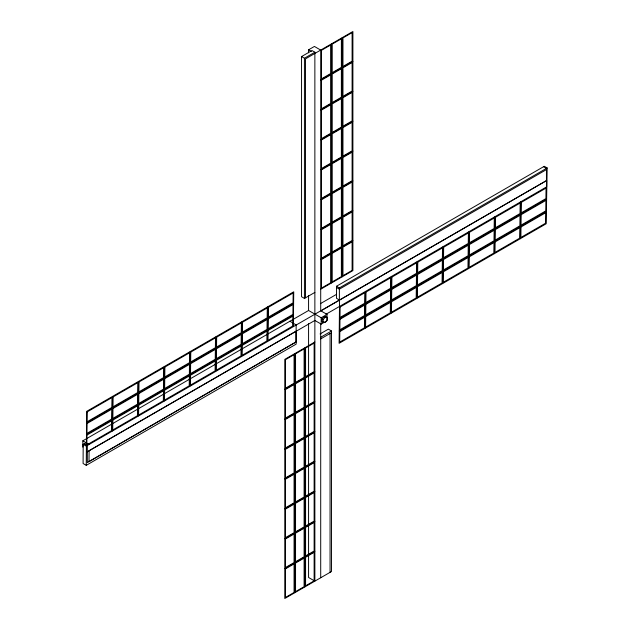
<?xml version="1.0" encoding="UTF-8"?>
<svg xmlns="http://www.w3.org/2000/svg" width="630" height="630" viewBox="0 0 630 630"><rect width="100%" height="100%" fill="white"/><g stroke="black" fill="none" stroke-linecap="round" stroke-linejoin="round"><path stroke-width="0.94" d="M86.05 442.685L83.176 444.347L83.097 463.515L86.247 465.334L296.139 344.153L296.139 324.938L289.839 321.198M112.132 431.172L112.549 396.412M138.017 416.233L138.435 381.465M163.902 401.286L164.32 366.518M189.78 386.34L190.205 351.579M215.665 371.393L216.09 336.633M241.55 356.454L241.975 321.686M267.435 341.507L267.86 306.747M293.32 326.56L293.745 291.8L86.664 411.358L86.247 465.334M314.866 342.019L284.784 359.384L284.784 598.5L331.506 571.52L331.522 331.018L328.38 329.151L320.072 333.947M364.99 328.372L365.439 291.469M390.876 313.425L391.325 276.523M416.761 298.486L417.21 261.584M442.646 283.539L443.095 246.637M468.531 268.593L468.98 231.69M494.416 253.654L494.865 216.751M520.301 238.707L520.75 201.805M322.064 319.064L324.088 316.543L327.19 317.347L327.19 320.048L325.167 322.568L322.064 321.765L322.064 319.064L323.143 319.686L323.143 322.387M323.143 319.686L325.167 317.166L327.19 317.347M308.574 52.77L308.574 49.817L314.409 46.447L320.709 50.085L320.709 310.748L327.009 314.386L327.009 320.725L321.166 324.096L314.866 320.457L87.326 451.828M314.866 292.407L304.432 298.439L301.55 296.722L301.55 56.566L311.984 50.542L314.866 52.211L314.866 581.128L308.574 577.49L308.574 323.71M301.55 56.566L304.432 58.236L314.866 52.211M320.709 79.971L352.894 61.386M320.709 109.864L352.894 91.279M320.709 139.75L352.894 121.165M320.709 169.643L352.894 151.058M320.709 199.529L352.894 180.944M320.709 229.414L352.894 210.837M320.709 259.308L352.894 240.723M86.53 422.943L293.604 303.384M320.709 289.194L352.894 270.616L352.894 31.5L305.511 58.858L305.511 297.809M336.491 286.256L544.288 166.288L547.171 167.95L546.186 223.76L339.105 343.318L339.554 300.077L336.491 298.313L336.491 286.256L339.373 287.926L547.171 167.95M86.389 434.527L293.462 314.976M82.829 447.158L82.829 440.819L308.574 310.488L321.166 317.756L327.009 314.386M320.379 303.676L336.562 294.328M325.978 314.252L546.635 186.858L546.635 180.526L86.247 446.119L83.176 444.347M320.891 310.858L546.635 180.526M88.995 450.718L296.005 331.199L296.005 342.003L88.995 461.522L89.121 450.797M339.405 318.717L546.486 199.159M331.522 331.018L320.733 337.255L320.709 338.901L331.506 332.671M339.255 331.018L546.336 211.459M284.784 389.277L314.866 371.905M284.784 419.163L314.866 401.79M284.784 449.056L314.866 431.684M284.784 478.942L314.866 461.57M284.784 508.835L314.866 491.463M284.784 538.721L314.866 521.349M284.784 568.614L314.866 551.242M322.064 321.765L323.411 321.883M543.572 166.706L546.454 168.368M308.574 49.817L311.299 51.392M336.491 287.508L339.373 289.17L546.454 169.612L546.454 180.416M324.088 316.543L325.167 317.166M296.005 342.003L87.326 462.633L87.326 445.497M82.829 440.819L89.121 444.457M84.255 443.725L86.554 445.048M342.169 37.698L342.169 276.806M339.373 287.926L339.373 299.974M331.435 43.887L331.435 283.004M330.065 333.498L330.065 572.355M321.166 317.756L321.166 324.096M320.709 323.804L320.709 577.757M308.574 295.73L308.574 310.488M304.841 347.807L304.841 586.916M304.432 58.236L304.432 298.439M294.808 353.595L294.808 592.712M86.948 435.054L86.83 444.93L111.565 430.652L111.683 420.777L86.948 435.054M87.09 423.47L86.971 433.345L111.707 419.06L111.825 409.185L87.09 423.47M87.231 411.878L87.113 421.753L111.849 407.476L111.967 397.601L87.231 411.878M112.833 420.108L112.715 429.983L137.45 415.705L137.568 405.83L112.833 420.108M112.975 408.523L112.857 418.399L137.592 404.113L137.71 394.238L112.975 408.523M113.116 396.932L112.998 406.807L137.734 392.529L137.852 382.654L113.116 396.932M138.718 405.169L138.6 415.044L163.335 400.759L163.453 390.884L138.718 405.169M138.86 393.577L138.742 403.452L163.477 389.175L163.595 379.299L138.86 393.577M139.002 381.993L138.883 391.868L163.619 377.583L163.737 367.707L139.002 381.993M164.603 390.222L164.485 400.097L189.22 385.82L189.339 375.945L164.603 390.222M164.745 378.638L164.627 388.505L189.362 374.228L189.48 364.353L164.745 378.638M164.887 367.046L164.769 376.921L189.504 362.644L189.622 352.768L164.887 367.046M190.488 375.275L190.37 385.15L215.106 370.873L215.224 360.998L190.488 375.275M190.63 363.691L190.512 373.566L215.247 359.281L215.365 349.406L190.63 363.691M190.772 352.099L190.654 361.974L215.389 347.697L215.507 337.822L190.772 352.099M216.373 360.336L216.255 370.212L240.991 355.926L241.109 346.051L216.373 360.336M216.515 348.744L216.397 358.62L241.132 344.342L241.251 334.467L216.515 348.744M216.657 337.16L216.539 347.036L241.274 332.75L241.392 322.875L216.657 337.16M242.259 345.39L242.141 355.265L266.876 340.98L266.994 331.104L242.259 345.39M242.4 333.798L242.282 343.673L267.018 329.395L267.136 319.52L242.4 333.798M242.542 322.214L242.424 332.089L267.159 317.803L267.277 307.928L242.542 322.214M268.144 330.443L268.026 340.318L292.761 326.041L292.879 316.166L268.144 330.443M268.286 318.859L268.167 328.734L292.903 314.449L293.021 304.573L268.286 318.859M268.427 307.267L268.301 317.142L293.037 302.865L293.163 292.989L268.427 307.267M339.822 331.593L339.696 342.074L364.431 327.797L364.557 317.315L339.822 331.593M339.972 319.292L339.846 329.773L364.581 315.496L364.707 305.014L339.972 319.292M340.121 306.991L339.995 317.473L364.731 303.195L364.857 292.714L340.121 306.991M365.707 316.646L365.581 327.135L390.316 312.85L390.442 302.368L365.707 316.646M365.857 304.345L365.731 314.835L390.466 300.549L390.592 290.068L365.857 304.345M366.006 292.044L365.88 302.534L390.616 288.249L390.742 277.767L366.006 292.044M391.592 301.707L391.458 312.189L416.194 297.903L416.328 287.422L391.592 301.707M391.742 289.406L391.616 299.888L416.351 285.603L416.477 275.121L391.742 289.406M391.891 277.106L391.766 287.587L416.501 273.302L416.627 262.82L391.891 277.106M417.477 286.76L417.344 297.242L442.079 282.964L442.213 272.483L417.477 286.76M417.627 274.459L417.493 284.941L442.228 270.664L442.362 260.182L417.627 274.459M417.777 262.159L417.643 272.64L442.378 258.363L442.512 247.881L417.777 262.159M443.363 271.814L443.229 282.303L467.964 268.018L468.098 257.536L443.363 271.814M443.512 259.513L443.378 269.994L468.114 255.717L468.248 245.235L443.512 259.513M443.662 247.212L443.528 257.694L468.263 243.416L468.397 232.935L443.662 247.212M469.248 256.875L469.114 267.356L493.849 253.071L493.983 242.589L469.248 256.875M469.397 244.574L469.263 255.055L493.999 240.77L494.133 230.289L469.397 244.574M469.547 232.273L469.413 242.755L494.148 228.47L494.282 217.988L469.547 232.273M495.125 241.928L494.999 252.409L519.734 238.132L519.86 227.65L495.125 241.928M495.282 229.627L495.148 240.109L519.884 225.831L520.018 215.342L495.282 229.627M495.432 217.326L495.298 227.808L520.034 213.531L520.167 203.041L495.432 217.326M521.01 226.981L520.884 237.463L545.619 223.185L545.745 212.704L521.01 226.981M521.16 214.68L521.034 225.162L545.769 210.885L545.895 200.403L521.16 214.68M521.309 202.38L521.183 212.861L545.919 198.584L546.045 188.102L521.309 202.38M330.648 45.013L321.505 50.29L321.505 78.852L330.648 73.568L330.648 45.013M341.373 38.816L332.231 44.092L332.231 72.655L341.373 67.379L341.373 38.816M352.107 32.618L342.964 37.902L342.964 66.465L352.107 61.181L352.107 32.618M330.648 74.899L321.505 80.175L321.505 108.738L330.648 103.462L330.648 74.899M341.373 68.701L332.231 73.986L332.231 102.548L341.373 97.264L341.373 68.701M352.107 62.512L342.964 67.788L342.964 96.351L352.107 91.074L352.107 62.512M330.648 104.785L321.505 110.069L321.505 138.631L330.648 133.347L330.648 104.785M341.373 98.595L332.231 103.871L332.231 132.434L341.373 127.158L341.373 98.595M352.107 92.397L342.964 97.681L342.964 126.244L352.107 120.96L352.107 92.397M330.648 134.678L321.505 139.954L321.505 168.517L330.648 163.241L330.648 134.678M341.373 128.481L332.231 133.765L332.231 162.327L341.373 157.043L341.373 128.481M352.107 122.291L342.964 127.567L342.964 156.13L352.107 150.853L352.107 122.291M330.648 164.564L321.505 169.848L321.505 198.411L330.648 193.126L330.648 164.564M341.373 158.374L332.231 163.65L332.231 192.213L341.373 186.937L341.373 158.374M352.107 152.177L342.964 157.461L342.964 186.015L352.107 180.739L352.107 152.177M330.648 194.457L321.505 199.734L321.505 228.296L330.648 223.02L330.648 194.457M341.373 188.26L332.231 193.544L332.231 222.099L341.373 216.822L341.373 188.26M352.107 182.07L342.964 187.346L342.964 215.909L352.107 210.633L352.107 182.07M330.648 224.343L321.505 229.627L321.505 258.19L330.648 252.906L330.648 224.343M341.373 218.153L332.231 223.43L332.231 251.992L341.373 246.716L341.373 218.153M352.107 211.956L342.964 217.232L342.964 245.794L352.107 240.518L352.107 211.956M330.648 254.236L321.505 259.513L321.505 288.075L330.648 282.799L330.648 254.236M341.373 248.039L332.231 253.315L332.231 281.878L341.373 276.601L341.373 248.039M352.107 241.849L342.964 247.125L342.964 275.688L352.107 270.412L352.107 241.849M294.068 354.69L285.524 359.62L285.524 388.182L294.068 383.253L294.068 354.69M304.101 348.894L295.549 353.832L295.549 382.394L304.101 377.457L304.101 348.894M314.126 343.106L305.582 348.043L305.582 376.606L314.126 371.668L314.126 343.106M294.068 384.576L285.524 389.513L285.524 418.076L294.068 413.138L294.068 384.576M304.101 378.787L295.549 383.717L295.549 412.28L304.101 407.35L304.101 378.787M314.126 372.999L305.582 377.929L305.582 406.492L314.126 401.562L314.126 372.999M294.068 414.469L285.524 419.399L285.524 447.962L294.068 443.032L294.068 414.469M304.101 408.673L295.549 413.611L295.549 442.173L304.101 437.236L304.101 408.673M314.126 402.885L305.582 407.823L305.582 436.385L314.126 431.448L314.126 402.885M294.068 444.355L285.524 449.292L285.524 477.855L294.068 472.917L294.068 444.355M304.101 438.567L295.549 443.496L295.549 472.059L304.101 467.129L304.101 438.567M314.126 432.771L305.582 437.708L305.582 466.271L314.126 461.333L314.126 432.771M294.068 474.24L285.524 479.178L285.524 507.741L294.068 502.803L294.068 474.24M304.101 468.452L295.549 473.39L295.549 501.952L304.101 497.015L304.101 468.452M314.126 462.664L305.582 467.602L305.582 496.156L314.126 491.227L314.126 462.664M294.068 504.134L285.524 509.072L285.524 537.626L294.068 532.697L294.068 504.134M304.101 498.346L295.549 503.276L295.549 531.838L304.101 526.908L304.101 498.346M314.126 492.55L305.582 497.487L305.582 526.05L314.126 521.112L314.126 492.55M294.068 534.019L285.524 538.957L285.524 567.52L294.068 562.582L294.068 534.019M304.101 528.231L295.549 533.169L295.549 561.732L304.101 556.794L304.101 528.231M314.126 522.443L305.582 527.373L305.582 555.936L314.126 551.006L314.126 522.443M294.068 563.913L285.524 568.843L285.524 597.405L294.068 592.476L294.068 563.913M304.101 558.125L295.549 563.055L295.549 591.617L304.101 586.688L304.101 558.125M314.126 552.329L305.582 557.266L305.582 585.829L314.126 580.891L314.126 552.329"/></g></svg>
